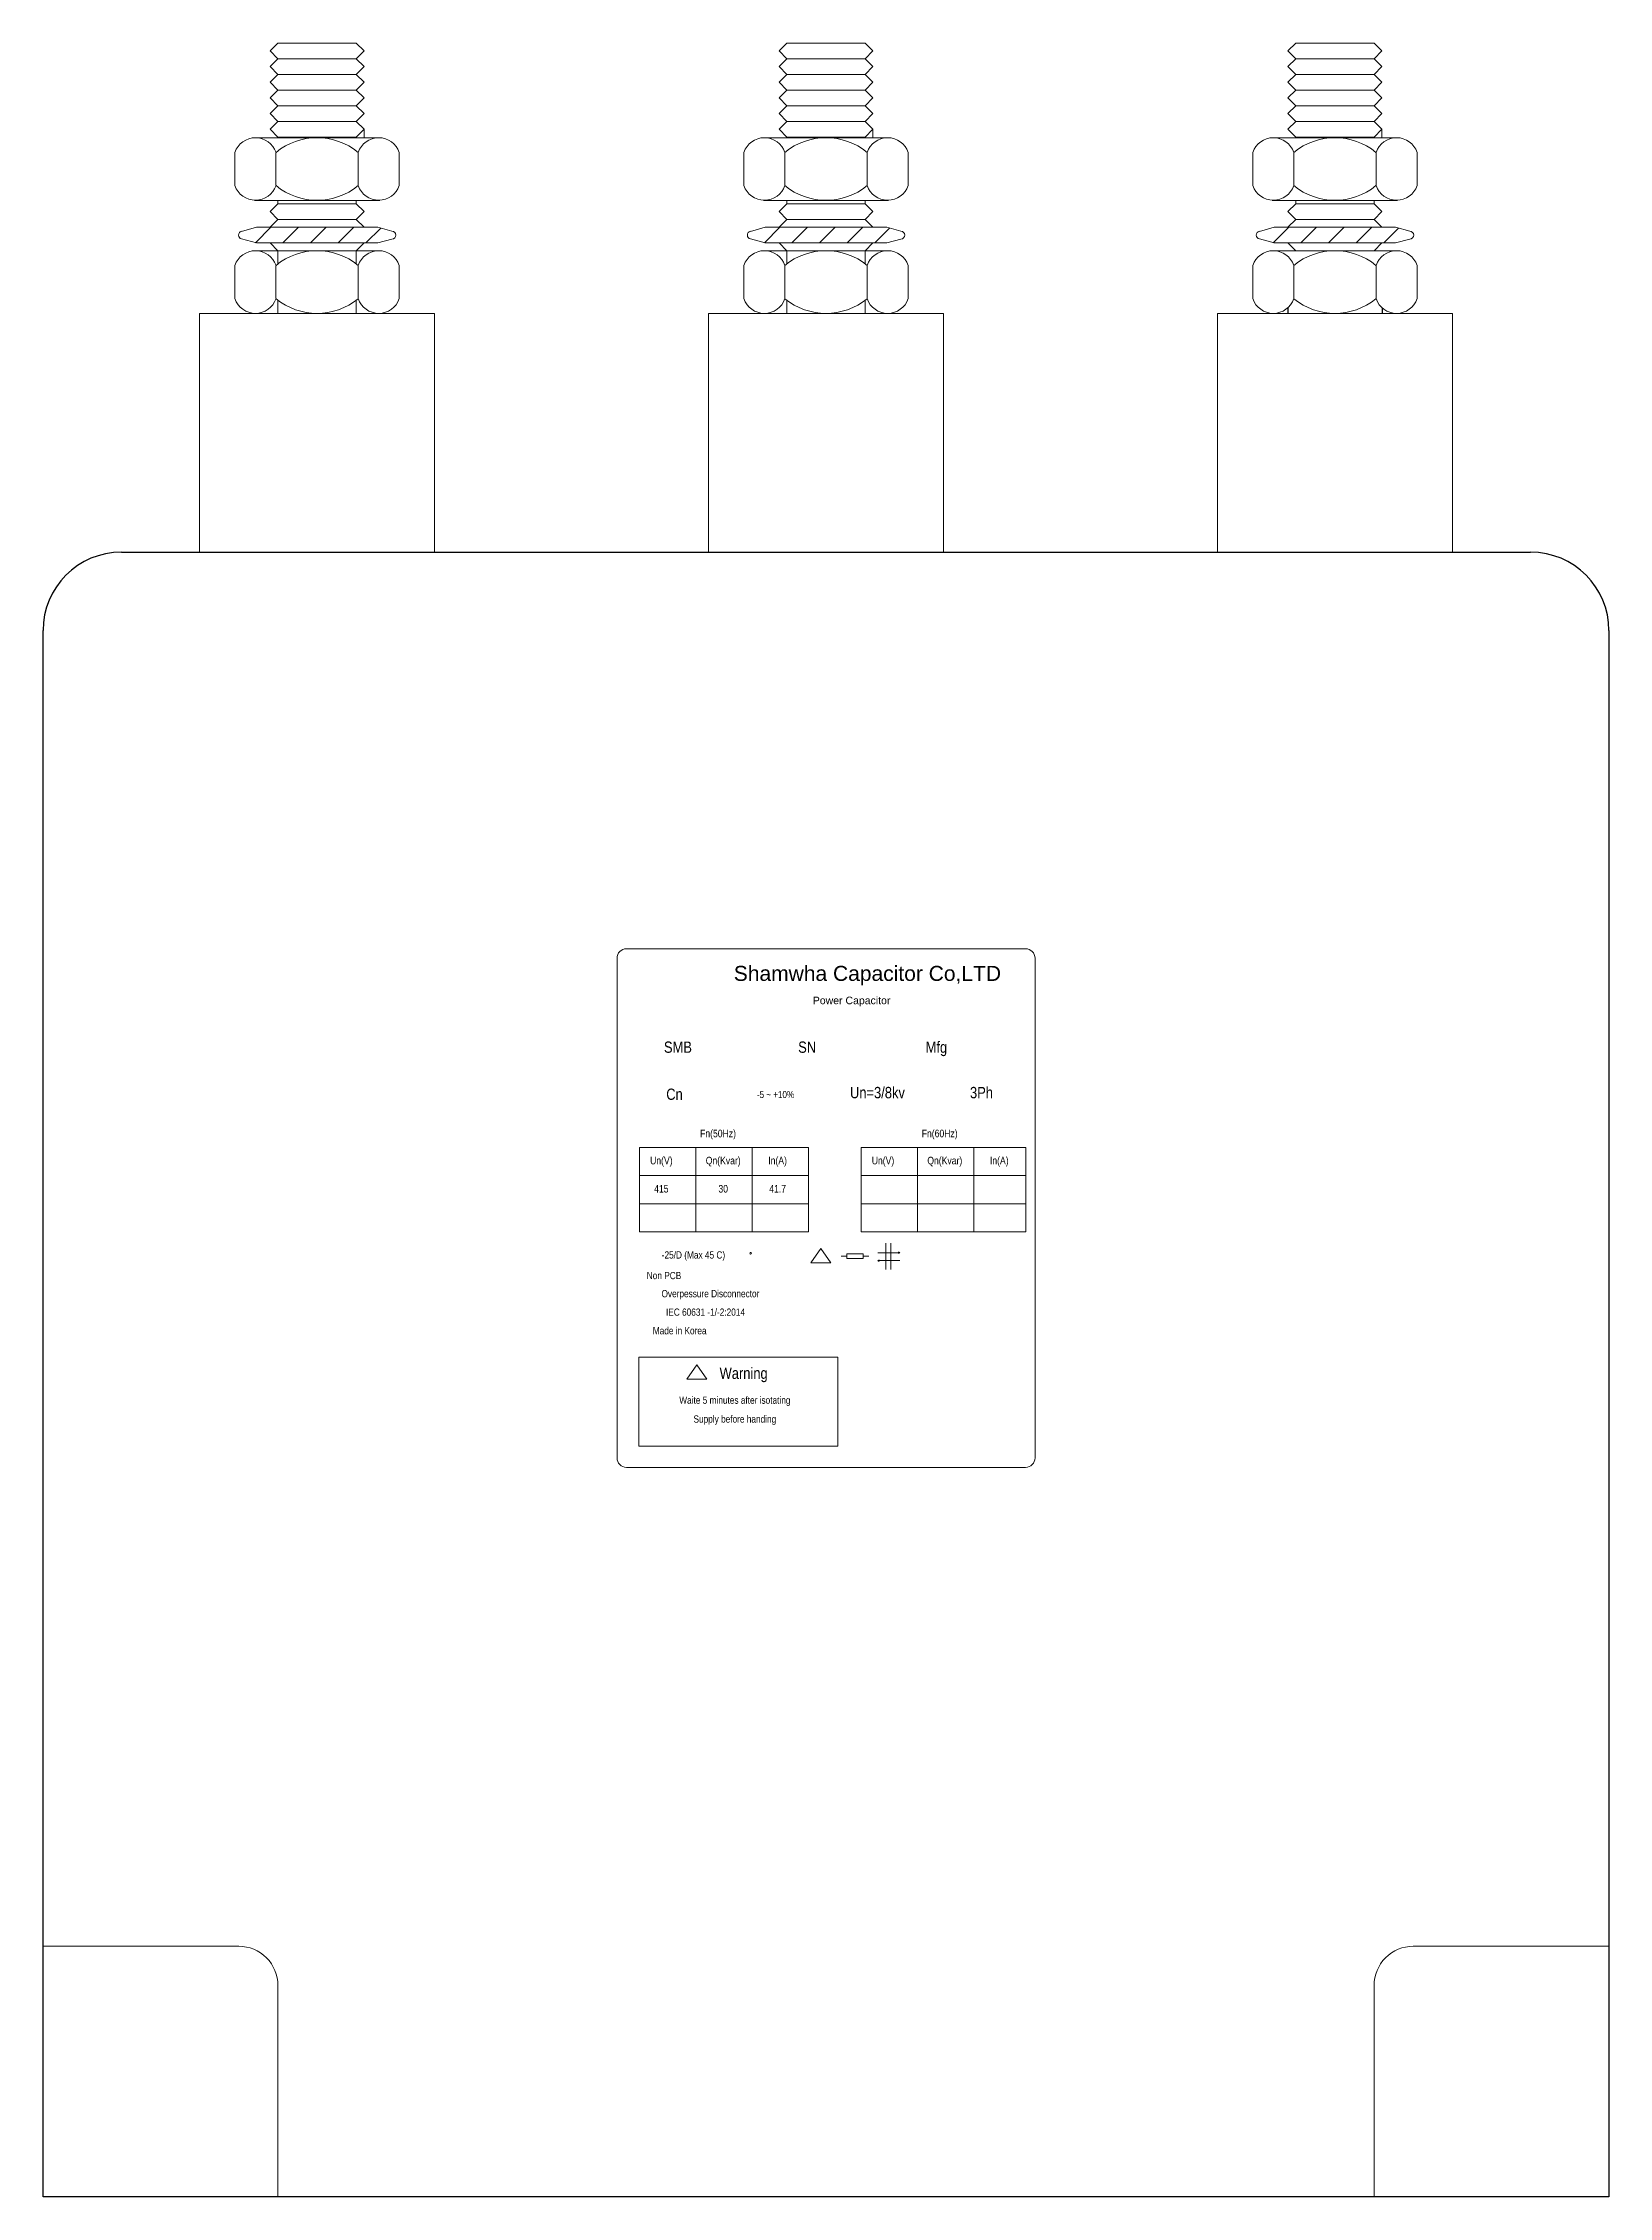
# Model space of a CAD drawing. Header units: millimetres. Extents: x 0 to 200, y 0 to 275.
import ezdxf
from ezdxf.enums import TextEntityAlignment as Align

# ---------------------------------------------------------------- set-up
doc = ezdxf.new("R2010")
doc.units = ezdxf.units.MM
doc.layers.add('00', color=7, linetype='Continuous', lineweight=0)
doc.styles.add('Helvetica-Narrow', font='txt')

# ---------------------------------------------------------------- blocks, each defined once
blk = doc.blocks.new('*U482')
at = {"lineweight": 5}
h = blk.add_hatch(dxfattribs=at)
h.set_pattern_fill('ANSI31', color=74, scale=20, style=0)
h.set_pattern_definition([(45, (350.5226, -45.81), (-1.767767, 1.767767), [])])
h.paths.add_polyline_path([(1434.12, 930.93), (1432.31, 931.43), (1430.06, 931.43), (1416.81, 931.43), (1414.87, 930.9, 0.727937), (1414.87, 929.95), (1416.81, 929.43), (1419.06, 929.43), (1432.31, 929.43), (1434.12, 929.93, 1)])
h = blk.add_hatch(dxfattribs=at)
h.set_pattern_fill('ANSI31', color=74, scale=20, style=0)
h.set_pattern_definition([(45, (415.5226, -45.81), (-1.767767, 1.767767), [])])
h.paths.add_polyline_path([(1499.12, 930.93), (1497.31, 931.43), (1495.06, 931.43), (1481.81, 931.43), (1479.87, 930.9, 0.727937), (1479.87, 929.95), (1481.81, 929.43), (1484.06, 929.43), (1497.31, 929.43), (1499.12, 929.93, 1)])
h = blk.add_hatch(dxfattribs=at)
h.set_pattern_fill('ANSI31', color=74, scale=20, style=0)
h.set_pattern_definition([(45, (480.5226, -45.81), (-1.767767, 1.767767), [])])
h.paths.add_polyline_path([(1564.12, 930.93), (1562.31, 931.43), (1560.06, 931.43), (1546.81, 931.43), (1544.87, 930.9, 0.727937), (1544.87, 929.95), (1546.81, 929.43), (1549.06, 929.43), (1562.31, 929.43), (1564.12, 929.93, 1)])
at = {"color": 74, "lineweight": 5}
for p, q in [((1419.56, 952.95), (1418.56, 953.95)), ((1419.56, 950.95), (1418.56, 951.95)), ((1429.56, 952.95), (1419.56, 952.95)), ((1429.56, 952.95), (1430.56, 953.95)), ((1429.56, 950.95), (1430.56, 951.95)), ((1484.56, 952.95), (1483.56, 953.95)), ((1484.56, 950.95), (1483.56, 951.95)), ((1494.56, 952.95), (1484.56, 952.95)), ((1494.56, 952.95), (1495.56, 953.95)), ((1494.56, 950.95), (1495.56, 951.95)), ((1549.56, 952.95), (1548.56, 953.95)), ((1549.56, 950.95), (1548.56, 951.95)), ((1559.56, 952.95), (1549.56, 952.95)), ((1559.56, 952.95), (1560.56, 953.95)), ((1559.56, 950.95), (1560.56, 951.95)), ((1419.56, 948.95), (1418.56, 949.95)), ((1419.56, 948.95), (1418.56, 949.95)), ((1429.56, 950.95), (1419.56, 950.95)), ((1429.56, 948.95), (1419.56, 948.95)), ((1429.56, 948.95), (1419.56, 948.95)), ((1429.56, 948.95), (1430.56, 949.95)), ((1429.56, 948.95), (1430.56, 949.95)), ((1484.56, 948.95), (1483.56, 949.95)), ((1484.56, 948.95), (1483.56, 949.95)), ((1494.56, 950.95), (1484.56, 950.95)), ((1494.56, 948.95), (1484.56, 948.95)), ((1494.56, 948.95), (1484.56, 948.95)), ((1494.56, 948.95), (1495.56, 949.95)), ((1494.56, 948.95), (1495.56, 949.95)), ((1549.56, 948.95), (1548.56, 949.95)), ((1549.56, 948.95), (1548.56, 949.95)), ((1559.56, 950.95), (1549.56, 950.95)), ((1559.56, 948.95), (1549.56, 948.95)), ((1559.56, 948.95), (1549.56, 948.95)), ((1559.56, 948.95), (1560.56, 949.95)), ((1559.56, 948.95), (1560.56, 949.95)), ((1419.56, 946.95), (1418.56, 947.95)), ((1419.56, 946.95), (1418.56, 947.95)), ((1429.56, 946.95), (1419.56, 946.95)), ((1429.56, 946.95), (1419.56, 946.95)), ((1429.56, 946.95), (1430.56, 947.95)), ((1429.56, 946.95), (1430.56, 947.95)), ((1484.56, 946.95), (1483.56, 947.95)), ((1484.56, 946.95), (1483.56, 947.95)), ((1494.56, 946.95), (1484.56, 946.95)), ((1494.56, 946.95), (1484.56, 946.95)), ((1494.56, 946.95), (1495.56, 947.95)), ((1494.56, 946.95), (1495.56, 947.95)), ((1549.56, 946.95), (1548.56, 947.95)), ((1549.56, 946.95), (1548.56, 947.95)), ((1559.56, 946.95), (1549.56, 946.95)), ((1559.56, 946.95), (1549.56, 946.95)), ((1559.56, 946.95), (1560.56, 947.95)), ((1559.56, 946.95), (1560.56, 947.95)), ((1419.56, 944.95), (1418.56, 945.95)), ((1419.56, 942.95), (1418.56, 943.95)), ((1429.56, 944.95), (1419.56, 944.95)), ((1429.56, 944.95), (1430.56, 945.95)), ((1429.56, 942.95), (1430.56, 943.95)), ((1484.56, 944.95), (1483.56, 945.95)), ((1484.56, 942.95), (1483.56, 943.95)), ((1494.56, 944.95), (1484.56, 944.95)), ((1494.56, 944.95), (1495.56, 945.95)), ((1494.56, 942.95), (1495.56, 943.95)), ((1549.56, 944.95), (1548.56, 945.95)), ((1549.56, 942.95), (1548.56, 943.95)), ((1559.56, 944.95), (1549.56, 944.95)), ((1559.56, 944.95), (1560.56, 945.95)), ((1559.56, 942.95), (1560.56, 943.95)), ((1429.56, 942.95), (1419.56, 942.95)), ((1494.56, 942.95), (1484.56, 942.95)), ((1559.56, 942.95), (1549.56, 942.95)), ((1419.56, 932.44), (1418.56, 933.44)), ((1419.56, 934.44), (1419.56, 934.87)), ((1429.56, 934.44), (1419.56, 934.44)), ((1429.56, 932.44), (1419.56, 932.44)), ((1429.56, 934.44), (1429.56, 934.87)), ((1429.56, 932.44), (1430.56, 933.44)), ((1484.56, 932.44), (1483.56, 933.44)), ((1484.56, 934.44), (1484.56, 934.87)), ((1494.56, 934.44), (1484.56, 934.44)), ((1494.56, 932.44), (1484.56, 932.44)), ((1494.56, 934.44), (1494.56, 934.87)), ((1494.56, 932.44), (1495.56, 933.44)), ((1549.56, 932.44), (1548.56, 933.44)), ((1549.56, 934.44), (1549.56, 934.87)), ((1559.56, 934.44), (1549.56, 934.44)), ((1559.56, 932.44), (1549.56, 932.44)), ((1559.56, 934.44), (1559.56, 934.87)), ((1559.56, 932.44), (1560.56, 933.44)), ((1416.81, 931.43), (1414.91, 930.91)), ((1416.81, 929.43), (1414.91, 929.94)), ((1416.81, 931.43), (1419.06, 931.43)), ((1416.81, 931.43), (1432.31, 931.43)), ((1418.58, 931.43), (1418.56, 931.44)), ((1418.58, 931.43), (1418.56, 931.44)), ((1432.31, 931.43), (1430.06, 931.43)), ((1430.55, 931.43), (1430.56, 931.44)), ((1430.55, 931.43), (1430.56, 931.44)), ((1434.12, 930.93), (1432.31, 931.43)), ((1434.12, 929.93), (1432.31, 929.43)), ((1481.81, 931.43), (1479.91, 930.91)), ((1481.81, 929.43), (1479.91, 929.94)), ((1481.81, 931.43), (1497.31, 931.43)), ((1481.81, 931.43), (1484.06, 931.43)), ((1483.58, 931.43), (1483.56, 931.44)), ((1483.58, 931.43), (1483.56, 931.44)), ((1497.31, 931.43), (1495.06, 931.43)), ((1495.55, 931.43), (1495.56, 931.44)), ((1495.55, 931.43), (1495.56, 931.44)), ((1499.12, 930.93), (1497.31, 931.43)), ((1499.12, 929.93), (1497.31, 929.43)), ((1546.81, 931.43), (1544.91, 930.91)), ((1546.81, 929.43), (1544.91, 929.94)), ((1546.81, 931.43), (1549.06, 931.43)), ((1546.81, 931.43), (1562.31, 931.43)), ((1548.58, 931.43), (1548.56, 931.44)), ((1548.58, 931.43), (1548.56, 931.44)), ((1562.31, 931.43), (1560.06, 931.43)), ((1560.55, 931.43), (1560.56, 931.44)), ((1560.55, 931.43), (1560.56, 931.44)), ((1564.12, 930.93), (1562.31, 931.43)), ((1564.12, 929.93), (1562.31, 929.43)), ((1419.06, 929.43), (1416.81, 929.43)), ((1432.31, 929.43), (1416.81, 929.43)), ((1419.56, 928.44), (1418.56, 929.44)), ((1419.56, 928.44), (1419.56, 926.76)), ((1429.56, 928.44), (1419.56, 928.44)), ((1429.56, 928.44), (1419.56, 928.44)), ((1429.56, 928.44), (1430.56, 929.44)), ((1429.56, 928.44), (1430.56, 929.44)), ((1429.56, 928.44), (1429.56, 926.76)), ((1432.31, 929.43), (1430.06, 929.43)), ((1497.31, 929.43), (1481.81, 929.43)), ((1484.06, 929.43), (1481.81, 929.43)), ((1484.56, 928.44), (1483.56, 929.44)), ((1484.56, 928.44), (1484.56, 926.76)), ((1494.56, 928.44), (1484.56, 928.44)), ((1494.56, 928.44), (1484.56, 928.44)), ((1494.56, 928.44), (1495.56, 929.44)), ((1494.56, 928.44), (1495.56, 929.44)), ((1494.56, 928.44), (1494.56, 926.76)), ((1497.31, 929.43), (1495.06, 929.43)), ((1549.06, 929.43), (1546.81, 929.43)), ((1562.31, 929.43), (1546.81, 929.43)), ((1549.56, 928.44), (1548.56, 929.44)), ((1559.56, 928.44), (1549.56, 928.44)), ((1559.56, 928.44), (1549.56, 928.44)), ((1559.56, 928.44), (1560.56, 929.44)), ((1559.56, 928.44), (1560.56, 929.44)), ((1562.31, 929.43), (1560.06, 929.43)), ((1414.06, 922.32), (1414.06, 926.56)), ((1435.06, 922.32), (1435.06, 926.56)), ((1479.06, 922.32), (1479.06, 926.56)), ((1500.06, 922.32), (1500.06, 926.56)), ((1544.06, 922.32), (1544.06, 926.56)), ((1565.06, 922.32), (1565.06, 926.56)), ((1419.56, 922.12), (1419.56, 920.44)), ((1429.56, 922.12), (1429.56, 920.44)), ((1484.56, 922.12), (1484.56, 920.44)), ((1494.56, 922.12), (1494.56, 920.44)), ((1439.56, 920.44), (1409.56, 920.44)), ((1409.56, 920.44), (1409.56, 889.95)), ((1439.56, 889.95), (1439.56, 920.44)), ((1504.56, 920.44), (1474.56, 920.44)), ((1474.56, 920.44), (1474.56, 889.95)), ((1474.56, 920.44), (1474.56, 889.95)), ((1474.56, 920.44), (1474.56, 889.95)), ((1504.56, 889.95), (1504.56, 920.44)), ((1504.56, 889.95), (1504.56, 920.44)), ((1504.56, 889.95), (1504.56, 920.44)), ((1569.56, 920.44), (1539.56, 920.44)), ((1539.56, 920.44), (1539.56, 889.95)), ((1539.56, 920.44), (1539.56, 889.95)), ((1539.56, 920.44), (1539.56, 889.95)), ((1569.56, 889.95), (1569.56, 920.44)), ((1569.56, 889.95), (1569.56, 920.44)), ((1569.56, 889.95), (1569.56, 920.44)), ((1439.56, 889.95), (1439.56, 918.44)), ((1504.56, 889.95), (1504.56, 918.44)), ((1504.56, 889.95), (1504.56, 918.44)), ((1504.56, 889.95), (1504.56, 918.44)), ((1569.56, 889.95), (1569.56, 918.44)), ((1569.56, 889.95), (1569.56, 918.44)), ((1569.56, 889.95), (1569.56, 918.44)), ((1424.56, 889.95), (1439.56, 889.95)), ((1489.56, 889.95), (1504.56, 889.95)), ((1489.56, 889.95), (1504.56, 889.95)), ((1489.56, 889.95), (1504.56, 889.95)), ((1554.56, 889.95), (1569.56, 889.95)), ((1554.56, 889.95), (1569.56, 889.95)), ((1554.56, 889.95), (1569.56, 889.95))]:
    blk.add_line(p, q, dxfattribs=at)
at = {"color": 74}
for p, q in [((1548.56, 921.17), (1548.56, 920.44)), ((1560.58, 921.16), (1560.58, 920.44)), ((1399.56, 889.95), (1579.56, 889.95)), ((1399.56, 889.95), (1579.56, 889.95)), ((1389.56, 679.95), (1389.56, 879.95)), ((1589.56, 879.95), (1589.56, 679.95)), ((1589.56, 679.95), (1389.56, 679.95))]:
    blk.add_line(p, q, dxfattribs=at)
at = {"lineweight": 9}
for p, q in [((1472.94, 813.96), (1472.94, 803.16)), ((1480.14, 813.96), (1480.14, 803.16)), ((1501.24, 813.96), (1501.24, 803.16)), ((1508.44, 813.96), (1508.44, 803.16)), ((1465.74, 810.36), (1487.34, 810.36)), ((1515.1, 810.36), (1494.04, 810.36)), ((1465.74, 806.76), (1487.34, 806.76)), ((1515.1, 806.76), (1494.04, 806.76)), ((1465.74, 803.16), (1487.34, 803.16)), ((1515.1, 803.16), (1494.04, 803.16)), ((1496.16, 800.5), (1499.01, 800.5)), ((1497.21, 801.73), (1497.21, 798.36)), ((1497.83, 801.73), (1497.83, 798.36)), ((1499.01, 800.5), (1498.82, 800.6)), ((1499.01, 800.5), (1498.82, 800.4)), ((1499.01, 800.5), (1498.84, 800.5)), ((1499.01, 800.5), (1498.84, 800.5)), ((1487.63, 799.23), (1490.16, 799.23)), ((1492.23, 800.06), (1491.51, 800.06)), ((1494.31, 800.06), (1495.03, 800.06)), ((1496.16, 799.49), (1496.36, 799.59)), ((1499.01, 799.49), (1496.16, 799.49)), ((1496.16, 799.49), (1496.33, 799.49)), ((1496.16, 799.49), (1496.36, 799.39)), ((1496.16, 799.49), (1496.33, 799.49))]:
    blk.add_line(p, q, dxfattribs=at)
at = {"color": 1, "lineweight": 9}
blk.add_line((1471.8, 784.34), (1474.33, 784.34), dxfattribs=at)
at = {"lineweight": 9}
blk.add_lwpolyline([(1464.07, 773.1), (1515.06, 773.1, 0.414214), (1516.26, 774.3), (1516.26, 838.11, 0.414214), (1515.06, 839.31), (1464.07, 839.31, 0.414214), (1462.87, 838.11), (1462.87, 774.3, 0.414214)], format="xyb", close=True, dxfattribs=at)
for points in [[(1465.74, 803.16), (1487.34, 803.16), (1487.34, 813.96), (1465.74, 813.96)], [(1515.1, 803.16), (1494.04, 803.16), (1494.04, 813.96), (1515.1, 813.96)], [(1492.23, 799.77), (1494.31, 799.77), (1494.31, 800.36), (1492.23, 800.36)], [(1465.64, 775.82), (1491.08, 775.82), (1491.08, 787.15), (1465.64, 787.15)]]:
    blk.add_lwpolyline(points, close=True, dxfattribs=at)
for points in [[(1487.63, 799.23), (1488.9, 801.06)], [(1490.16, 799.23), (1488.9, 801.06)]]:
    blk.add_lwpolyline(points, dxfattribs=at)
at = {"color": 1, "lineweight": 9}
for points in [[(1471.8, 784.34), (1473.07, 786.17)], [(1474.33, 784.34), (1473.07, 786.17)]]:
    blk.add_lwpolyline(points, dxfattribs=at)
at = {"color": 8, "lineweight": 9}
for points in [[(1389.56, 711.95), (1414.56, 711.95, -0.414214), (1419.56, 706.95), (1419.56, 679.95)], [(1589.56, 711.95), (1564.56, 711.95, 0.414214), (1559.56, 706.95), (1559.56, 679.95)]]:
    blk.add_lwpolyline(points, format="xyb", dxfattribs=at)
at = {"lineweight": 9}
blk.add_circle((1479.93, 800.44), 0.105, dxfattribs=at)
at = {"color": 74, "lineweight": 5}
for centre, start, end in [((1415.02, 930.43), 102.246, 257.754), ((1434.12, 930.43), 270, 90), ((1480.02, 930.43), 102.246, 257.754), ((1499.12, 930.43), 270, 90), ((1545.02, 930.43), 102.246, 257.754), ((1564.12, 930.43), 270, 90)]:
    blk.add_arc(centre, 0.5, start, end, dxfattribs=at)
at = {"color": 74}
for centre, start, end in [((1399.56, 879.95), 90, 180), ((1579.56, 879.95), 0, 90)]:
    blk.add_arc(centre, 10, start, end, dxfattribs=at)
at = {"layer": '00', "color": 74, "lineweight": 5}
for p, q in [((1418.56, 953.95), (1419.56, 954.95)), ((1419.56, 954.95), (1429.56, 954.95)), ((1430.56, 953.95), (1429.56, 954.95)), ((1483.56, 953.95), (1484.56, 954.95)), ((1484.56, 954.95), (1494.56, 954.95)), ((1495.56, 953.95), (1494.56, 954.95)), ((1548.56, 953.95), (1549.56, 954.95)), ((1549.56, 954.95), (1559.56, 954.95)), ((1560.56, 953.95), (1559.56, 954.95)), ((1418.56, 951.95), (1419.56, 952.95)), ((1419.56, 952.95), (1429.56, 952.95)), ((1430.56, 951.95), (1429.56, 952.95)), ((1483.56, 951.95), (1484.56, 952.95)), ((1484.56, 952.95), (1494.56, 952.95)), ((1495.56, 951.95), (1494.56, 952.95)), ((1548.56, 951.95), (1549.56, 952.95)), ((1549.56, 952.95), (1559.56, 952.95)), ((1560.56, 951.95), (1559.56, 952.95)), ((1418.56, 949.95), (1419.56, 950.95)), ((1418.56, 949.95), (1419.56, 950.95)), ((1418.56, 947.95), (1419.56, 948.95)), ((1418.56, 947.95), (1419.56, 948.95)), ((1419.56, 950.95), (1429.56, 950.95)), ((1419.56, 950.95), (1429.56, 950.95)), ((1419.56, 948.95), (1429.56, 948.95)), ((1419.56, 948.95), (1429.56, 948.95)), ((1430.56, 949.95), (1429.56, 950.95)), ((1430.56, 949.95), (1429.56, 950.95)), ((1430.56, 947.95), (1429.56, 948.95)), ((1430.56, 947.95), (1429.56, 948.95)), ((1483.56, 949.95), (1484.56, 950.95)), ((1483.56, 949.95), (1484.56, 950.95)), ((1483.56, 947.95), (1484.56, 948.95)), ((1483.56, 947.95), (1484.56, 948.95)), ((1484.56, 950.95), (1494.56, 950.95)), ((1484.56, 950.95), (1494.56, 950.95)), ((1484.56, 948.95), (1494.56, 948.95)), ((1484.56, 948.95), (1494.56, 948.95)), ((1495.56, 949.95), (1494.56, 950.95)), ((1495.56, 949.95), (1494.56, 950.95)), ((1495.56, 947.95), (1494.56, 948.95)), ((1495.56, 947.95), (1494.56, 948.95)), ((1548.56, 949.95), (1549.56, 950.95)), ((1548.56, 949.95), (1549.56, 950.95)), ((1548.56, 947.95), (1549.56, 948.95)), ((1548.56, 947.95), (1549.56, 948.95)), ((1549.56, 950.95), (1559.56, 950.95)), ((1549.56, 950.95), (1559.56, 950.95)), ((1549.56, 948.95), (1559.56, 948.95)), ((1549.56, 948.95), (1559.56, 948.95)), ((1560.56, 949.95), (1559.56, 950.95)), ((1560.56, 949.95), (1559.56, 950.95)), ((1560.56, 947.95), (1559.56, 948.95)), ((1560.56, 947.95), (1559.56, 948.95)), ((1418.56, 945.95), (1419.56, 946.95)), ((1419.56, 946.95), (1429.56, 946.95)), ((1430.56, 945.95), (1429.56, 946.95)), ((1483.56, 945.95), (1484.56, 946.95)), ((1484.56, 946.95), (1494.56, 946.95)), ((1495.56, 945.95), (1494.56, 946.95)), ((1548.56, 945.95), (1549.56, 946.95)), ((1549.56, 946.95), (1559.56, 946.95)), ((1560.56, 945.95), (1559.56, 946.95)), ((1418.56, 943.95), (1419.56, 944.95)), ((1419.56, 944.95), (1429.56, 944.95)), ((1430.56, 943.95), (1429.56, 944.95)), ((1430.56, 942.87), (1430.56, 943.95)), ((1483.56, 943.95), (1484.56, 944.95)), ((1484.56, 944.95), (1494.56, 944.95)), ((1495.56, 943.95), (1494.56, 944.95)), ((1495.56, 942.87), (1495.56, 943.95)), ((1548.56, 943.95), (1549.56, 944.95)), ((1549.56, 944.95), (1559.56, 944.95)), ((1560.56, 943.95), (1559.56, 944.95)), ((1560.56, 942.87), (1560.56, 943.95)), ((1414.06, 941), (1414.06, 936.75)), ((1432.56, 942.87), (1416.56, 942.87)), ((1416.56, 942.87), (1430.58, 942.87)), ((1419.31, 936.75), (1419.31, 941)), ((1429.81, 936.75), (1429.81, 941)), ((1435.06, 941), (1435.06, 936.75)), ((1479.06, 941), (1479.06, 936.75)), ((1481.56, 942.87), (1495.58, 942.87)), ((1497.56, 942.87), (1481.56, 942.87)), ((1484.31, 936.75), (1484.31, 941)), ((1494.81, 936.75), (1494.81, 941)), ((1500.06, 941), (1500.06, 936.75)), ((1544.06, 941), (1544.06, 936.75)), ((1546.56, 942.87), (1560.58, 942.87)), ((1562.56, 942.87), (1546.56, 942.87)), ((1549.31, 936.75), (1549.31, 941)), ((1559.81, 936.75), (1559.81, 941)), ((1565.06, 941), (1565.06, 936.75)), ((1432.56, 934.87), (1416.56, 934.87)), ((1418.56, 933.44), (1419.56, 934.44)), ((1418.56, 931.44), (1419.56, 932.44)), ((1418.56, 931.44), (1419.56, 932.44)), ((1419.56, 934.44), (1429.56, 934.44)), ((1419.56, 932.44), (1429.56, 932.44)), ((1419.56, 932.44), (1429.56, 932.44)), ((1430.56, 933.44), (1429.56, 934.44)), ((1430.56, 931.44), (1429.56, 932.44)), ((1430.56, 931.44), (1429.56, 932.44)), ((1497.56, 934.87), (1481.56, 934.87)), ((1483.56, 933.44), (1484.56, 934.44)), ((1483.56, 931.44), (1484.56, 932.44)), ((1483.56, 931.44), (1484.56, 932.44)), ((1484.56, 934.44), (1494.56, 934.44)), ((1484.56, 932.44), (1494.56, 932.44)), ((1484.56, 932.44), (1494.56, 932.44)), ((1495.56, 933.44), (1494.56, 934.44)), ((1495.56, 931.44), (1494.56, 932.44)), ((1495.56, 931.44), (1494.56, 932.44)), ((1562.56, 934.87), (1546.56, 934.87)), ((1548.56, 933.44), (1549.56, 934.44)), ((1548.56, 931.44), (1549.56, 932.44)), ((1548.56, 931.44), (1549.56, 932.44)), ((1549.56, 934.44), (1559.56, 934.44)), ((1549.56, 932.44), (1559.56, 932.44)), ((1549.56, 932.44), (1559.56, 932.44)), ((1560.56, 933.44), (1559.56, 934.44)), ((1560.56, 931.44), (1559.56, 932.44)), ((1560.56, 931.44), (1559.56, 932.44)), ((1416.56, 928.44), (1430.58, 928.44)), ((1432.56, 928.44), (1416.56, 928.44)), ((1419.56, 928.44), (1429.56, 928.44)), ((1497.56, 928.44), (1481.56, 928.44)), ((1481.56, 928.44), (1495.58, 928.44)), ((1484.56, 928.44), (1494.56, 928.44)), ((1562.56, 928.44), (1546.56, 928.44)), ((1546.56, 928.44), (1560.58, 928.44)), ((1549.56, 928.44), (1559.56, 928.44)), ((1414.06, 922.32), (1414.06, 926.56)), ((1414.06, 926.56), (1414.06, 922.32)), ((1419.31, 922.32), (1419.31, 926.56)), ((1429.81, 922.32), (1429.81, 926.56)), ((1435.06, 922.32), (1435.06, 926.56)), ((1435.06, 926.56), (1435.06, 922.32)), ((1479.06, 926.56), (1479.06, 922.32)), ((1479.06, 922.32), (1479.06, 926.56)), ((1484.31, 922.32), (1484.31, 926.56)), ((1494.81, 922.32), (1494.81, 926.56)), ((1500.06, 926.56), (1500.06, 922.32)), ((1500.06, 922.32), (1500.06, 926.56)), ((1544.06, 926.56), (1544.06, 922.32)), ((1544.06, 922.32), (1544.06, 926.56)), ((1549.31, 922.32), (1549.31, 926.56)), ((1559.81, 922.32), (1559.81, 926.56)), ((1565.06, 926.56), (1565.06, 922.32)), ((1565.06, 922.32), (1565.06, 926.56)), ((1432.56, 920.44), (1416.56, 920.44)), ((1432.56, 920.44), (1416.56, 920.44)), ((1418.55, 920.44), (1430.58, 920.44)), ((1497.56, 920.44), (1481.56, 920.44)), ((1497.56, 920.44), (1481.56, 920.44)), ((1483.55, 920.44), (1495.58, 920.44)), ((1562.56, 920.44), (1546.56, 920.44)), ((1562.56, 920.44), (1546.56, 920.44)), ((1548.55, 920.44), (1560.58, 920.44))]:
    blk.add_line(p, q, dxfattribs=at)
for centre, radius, start, end in [((1416.69, 940.1), 2.77, 18.8098, 161.1902), ((1424.56, 934.59), 8.28, 50.6699, 129.3301), ((1432.44, 940.1), 2.77, 18.8098, 161.1902), ((1481.69, 940.1), 2.77, 18.8098, 161.1902), ((1489.56, 934.59), 8.28, 50.6699, 129.3301), ((1497.44, 940.1), 2.77, 18.8098, 161.1902), ((1546.69, 940.1), 2.77, 18.8098, 161.1902), ((1554.56, 934.59), 8.28, 50.6699, 129.3301), ((1562.44, 940.1), 2.77, 18.8098, 161.1902), ((1416.69, 937.65), 2.77, 198.8098, 341.1902), ((1424.56, 943.16), 8.28, 230.6699, 309.3301), ((1432.44, 937.65), 2.77, 198.8098, 341.1902), ((1481.69, 937.65), 2.77, 198.8098, 341.1902), ((1489.56, 943.16), 8.28, 230.6699, 309.3301), ((1497.44, 937.65), 2.77, 198.8098, 341.1902), ((1546.69, 937.65), 2.77, 198.8098, 341.1902), ((1554.56, 943.16), 8.28, 230.6699, 309.3301), ((1562.44, 937.65), 2.77, 198.8098, 341.1902), ((1416.69, 925.67), 2.77, 18.8098, 161.1902), ((1424.56, 920.16), 8.28, 50.6699, 129.3301), ((1432.44, 925.67), 2.77, 18.8098, 161.1902), ((1481.69, 925.67), 2.77, 18.8098, 161.1902), ((1489.56, 920.16), 8.28, 50.6699, 129.3301), ((1497.44, 925.67), 2.77, 18.8098, 161.1902), ((1546.69, 925.67), 2.77, 18.8098, 161.1902), ((1554.56, 920.16), 8.28, 50.6699, 129.3301), ((1562.44, 925.67), 2.77, 18.8098, 161.1902), ((1416.69, 923.21), 2.77, 198.8098, 341.1902), ((1416.69, 923.21), 2.77, 198.8098, 341.1902), ((1424.56, 928.72), 8.28, 230.6699, 309.3301), ((1424.56, 928.72), 8.28, 230.6699, 309.3301), ((1432.44, 923.21), 2.77, 198.8098, 341.1902), ((1432.44, 923.21), 2.77, 198.8098, 341.1902), ((1481.69, 923.21), 2.77, 198.8098, 341.1902), ((1481.69, 923.21), 2.77, 198.8098, 341.1902), ((1489.56, 928.72), 8.28, 230.6699, 309.3301), ((1489.56, 928.72), 8.28, 230.6699, 309.3301), ((1497.44, 923.21), 2.77, 198.8098, 341.1902), ((1497.44, 923.21), 2.77, 198.8098, 341.1902), ((1546.69, 923.21), 2.77, 198.8098, 341.1902), ((1546.69, 923.21), 2.77, 198.8098, 341.1902), ((1554.56, 928.72), 8.28, 230.6699, 309.3301), ((1554.56, 928.72), 8.28, 230.6699, 309.3301), ((1562.44, 923.21), 2.77, 198.8098, 341.1902), ((1562.44, 923.21), 2.77, 198.8098, 341.1902)]:
    blk.add_arc(centre, radius, start, end, dxfattribs=at)
at = {"style": 'Helvetica-Narrow'}
for s, height, p in [('SMB', 1.44, (1470.65, 826.75)), ('SN', 1.44, (1487.15, 826.75)), ('Mfg', 1.44, (1503.66, 826.75)), ('Cn', 1.44, (1470.21, 820.74)), ('Un=3/8kv', 1.44, (1496.13, 820.95)), ('3Ph', 1.44, (1509.42, 820.95)), ('Fn(50Hz)', 0.96, (1475.77, 815.73)), ('Fn(60Hz)', 0.96, (1504.08, 815.73)), ('Un(V)', 0.96, (1468.53, 812.27)), ('Qn(Kvar)', 0.96, (1476.43, 812.27)), ('In(A)', 0.96, (1483.38, 812.27)), ('Un(V)', 0.96, (1496.84, 812.27)), ('Qn(Kvar)', 0.96, (1504.73, 812.27)), ('In(A)', 0.96, (1511.69, 812.27)), ('-25/D (Max 45 C)', 0.9216, (1472.63, 800.22)), ('Non PCB', 0.922, (1468.87, 797.59)), ('Overpessure Disconnector', 0.9216, (1474.8, 795.28)), ('IEC 60631 -1/-2:2014', 0.9216, (1474.17, 792.92)), ('Made in Korea', 0.9216, (1470.87, 790.55)), ('Waite 5 minutes after isotating', 0.9216, (1477.92, 781.68)), ('Supply before handing', 0.9216, (1477.92, 779.27))]:
    blk.add_text(s, height=height, dxfattribs=at).set_placement(p, align=Align.MIDDLE_CENTER)
blk.add_text('-5 ~ +10%%%', height=0.9, dxfattribs=at).set_placement((1480.73, 820.7), align=Align.MIDDLE_LEFT)
at = {"color": 1, "style": 'Helvetica-Narrow'}
for s, height, p in [('415', 0.96, (1468.53, 808.67)), ('30', 0.96, (1476.43, 808.67)), ('41.7', 0.96, (1483.38, 808.67)), ('Warning', 1.44, (1479.04, 785.12))]:
    blk.add_text(s, height=height, dxfattribs=at).set_placement(p, align=Align.MIDDLE_CENTER)
at = {"color": 7, "attachment_point": 5}
for s, insert, char_height in [('{\\fArial|b0|i0|c0|p34;\\C5;Shamwha Capacitor Co,LTD}', (1494.85, 835.88), 1.92), ('{\\fArial|b0|i0|c0|p34;\\C256;Power Capacitor}', (1492.83, 832.57), 0.96)]:
    blk.add_mtext(s, dxfattribs=dict(at, insert=insert, char_height=char_height))

msp = doc.modelspace()

# ---------------------------------------------------------------- block references
msp.add_blockref('*U482', (-1389.56, -679.95))

doc.saveas('drawing.dxf')
